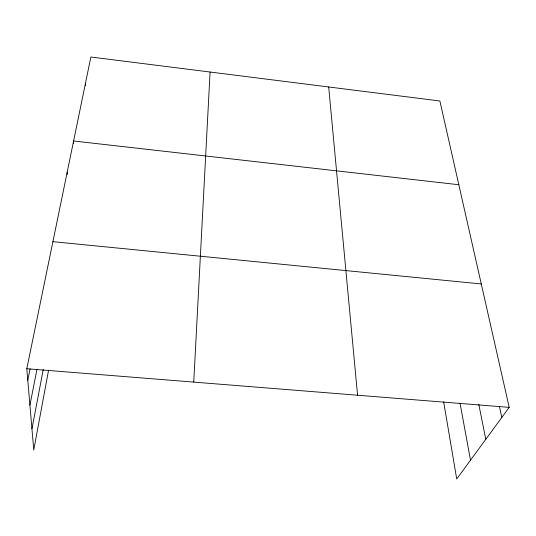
<?xml version="1.0" encoding="UTF-8"?>
<svg xmlns="http://www.w3.org/2000/svg" width="536" height="536" viewBox="0 0 536 536"><rect width="100%" height="100%" fill="white"/><g stroke="black" fill="none" stroke-linecap="round" stroke-linejoin="round"><path stroke-width="0.8" d="M85.485 85.626L85.492 83.964M193.744 382.101L210.085 72.025M48.582 370.121L33.761 450.039L26.8 368.735L90.865 57.004L439.875 100.982L509.2 407.367L456.726 478.996L443.661 401.839M31.946 428.834L43.255 369.431M29.922 405.183L36.944 369.371M27.785 380.252L30.09 368.862M26.8 368.735L509.2 407.367M52.917 241.669L481.274 283.953M458.823 184.732L73.606 140.988L73.626 143.487M499.519 406.844L501.823 417.437M478.782 404.271L485.79 439.319M460.002 403.018L470.508 460.19M328.675 86.973L357.572 395.22M67.201 172.143L67.241 174.636"/></g></svg>
